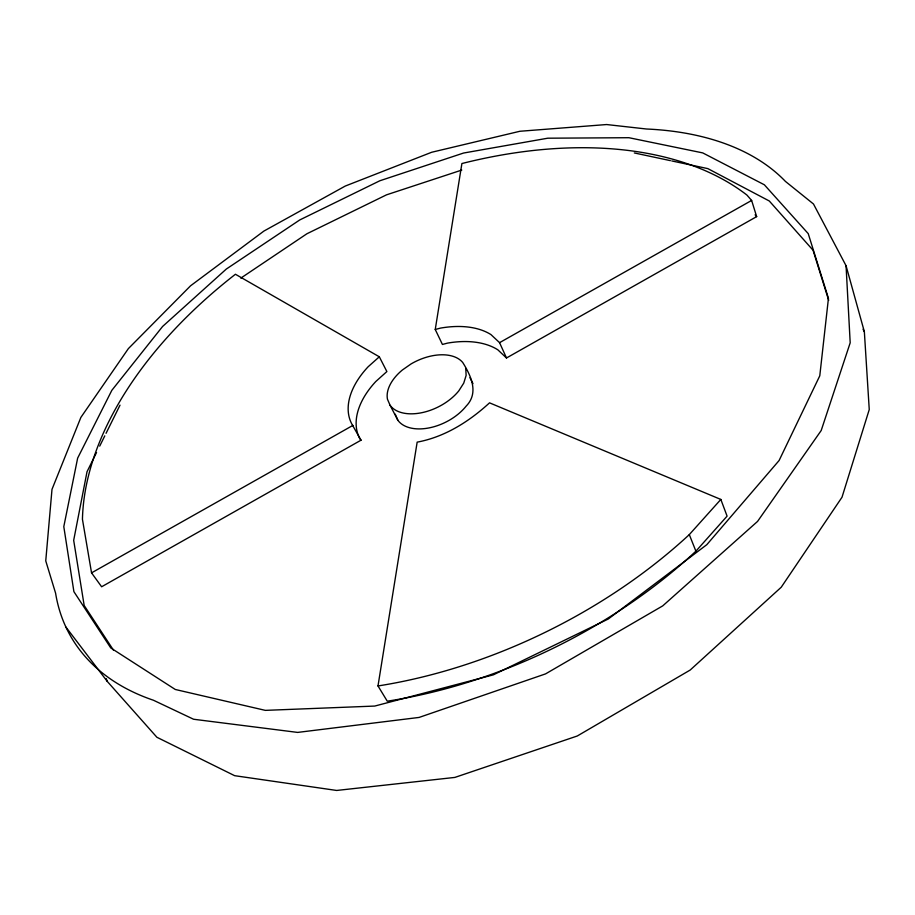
<?xml version="1.0" encoding="UTF-8"?>
<svg xmlns="http://www.w3.org/2000/svg" width="915" height="915" viewBox="0 0 915 915"><rect width="100%" height="100%" fill="white"/><g stroke="black" fill="none" stroke-linecap="round" stroke-linejoin="round"><path stroke-width="1.37" d="M377.998 685.953L417.16 442.139C444.736 437.038 469.121 421.575 489.536 402.84L720.837 499.441L727.093 516.14L695.903 551.185A383.911 236.39 -26.4 0 1 387.274 701.187L377.998 685.953A386.828 235.281 -26.4 0 0 689.304 534.612L720.837 499.441M435.243 329.491L461.903 163.533A386.828 235.281 -26.4 0 1 746.937 195.067L751.627 200.442L756.659 216.626L506.487 357.982L497.874 349.839A84.146 51.103 -26.4 0 0 447.526 343.114L442.425 344.452L435.243 329.491L440.378 328.13A84.763 50.84 -26.4 0 1 490.943 334.581L499.567 342.656L506.487 357.982M96.544 452.502L87.028 471.705L73.68 540.319L84.18 605.501L113.46 650.153M99.712 446.108L104.79 435.872M106.06 433.31L120.014 405.151M379.313 356.793L368.116 366.789A84.763 50.84 -26.4 0 0 351.783 423.942L361.025 440.184L101.622 586.767L91.546 572.859L82.442 519.297A386.828 235.281 -26.4 0 1 235.43 274.26L379.313 356.793L386.873 371.559L375.779 381.532A84.146 51.103 -26.4 0 0 359.824 438.754L361.025 440.184M240.817 278.126L306.914 233.76L386.519 194.838L461.778 170.064M91.546 572.859L352.973 425.361M499.567 342.656L751.627 200.442M634.312 152.942L670.398 160.64M671.782 160.937L707.844 168.623L769.275 200.98L813.046 250.23L828.693 300.349M65.926 627.095L107.181 681.309L156.888 737.261L234.64 775.68L336.674 790.457L454.869 777.418L577.262 736.003L690.185 670.043L781.238 587.224L842.006 497.234L869.25 409.565L864.355 331.733L846.055 265.705L813.481 203.999L785.402 181.387A316.418 187.872 -24.1 0 0 646.47 129.004L606.622 124.543L519.914 131.268L431.663 152.267L345.31 186.031L263.92 231.06L190.537 285.823L128.363 348.626L80.886 417.389L51.995 489.353L45.75 560.872L55.586 593.149A327.215 200.808 -29 0 0 153.468 700.25L193.58 719.247L297.638 732.412L419.093 717.429L545.557 673.886L662.723 605.879L757.551 521.424L821.19 430.53L850.195 342.793L846.055 265.705M755.104 214.808L756.659 216.626M390.11 405.322L397.876 420.282A42.056 25.529 -26.4 0 0 429.684 427.785A42.056 25.529 -26.4 0 0 466.135 406.146C479.128 392.935 471.008 375.722 462.75 362.523A42.364 25.391 -26.4 0 0 411.087 363.918L402.348 370.015A42.364 25.391 -26.4 0 0 387.468 399.249L390.11 405.322A42.364 25.391 -26.4 0 0 422.032 412.654A42.364 25.391 -26.4 0 0 458.781 390.888L463.745 383.111L466.124 375.447L465.769 368.425M863.074 329.251L864.355 331.733M469.955 377.712L472.986 383.648M395.211 414.163L397.876 420.282M689.304 534.612L695.903 551.185M106.312 678.633L107.181 681.309M828.441 298.324L819.783 375.802L779.088 460.531L706.826 544.665L608.281 618.998L493.345 674.847L374.761 706.06L265.35 710.372L175.28 689.475L110.749 647.923L73.898 591.65L63.798 526.64L77.649 458.129L111.836 390.328L162.584 326.483L226.325 269.044L299.777 219.932L379.862 180.758L463.585 153.034L547.788 138.199L628.891 137.708L702.72 152.897L764.368 184.796L808.231 233.634L828.441 298.324"/></g></svg>
